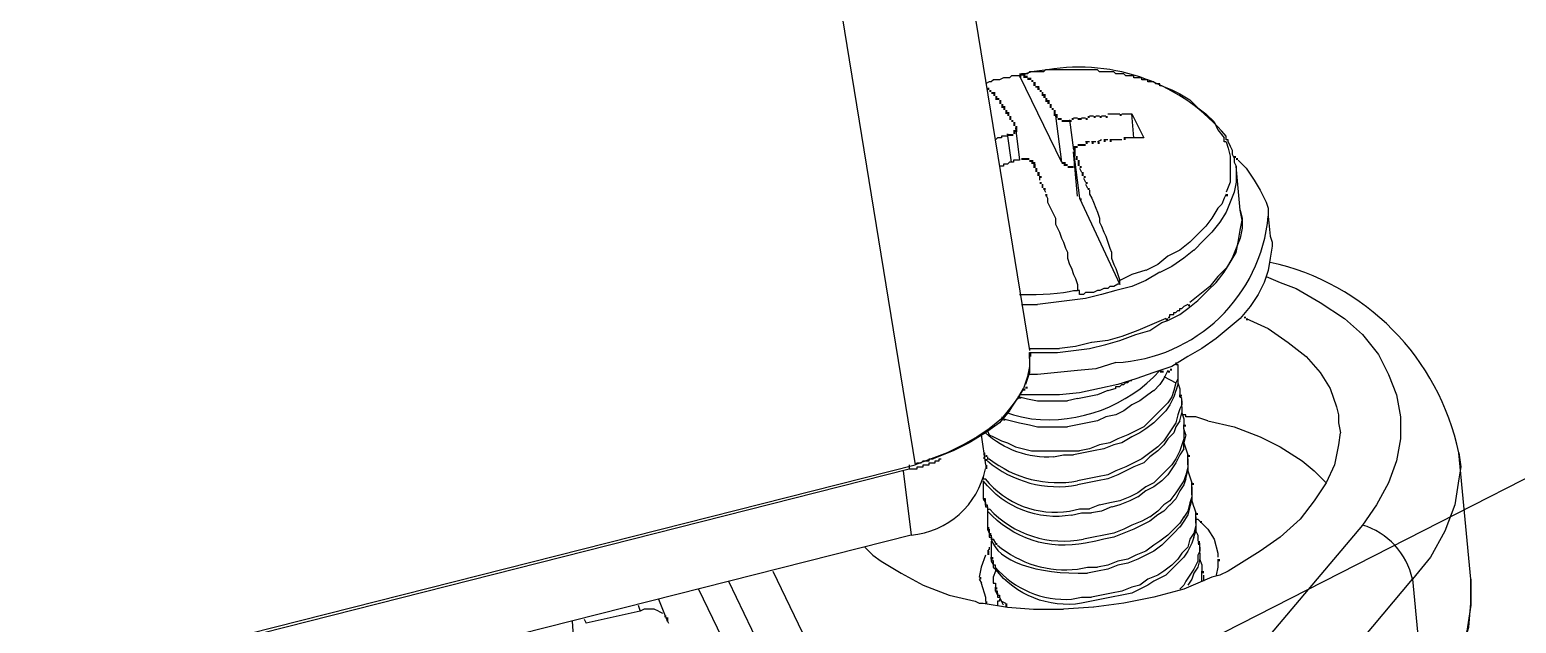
# Model space of a CAD drawing. Header units: millimetres. Extents: x 67 to 592, y -195 to 280.
# Drawn here: x 254.72 to 275.63, y -114.44 to -106.09 of the extents above; entities that cross this region are included whole.
import ezdxf

# ---------------------------------------------------------------- set-up
doc = ezdxf.new("R2010")
doc.units = ezdxf.units.MM
doc.layers.add('PDF_图层 1', color=7, linetype='Continuous', true_color=0x231f20)

msp = doc.modelspace()

# ---------------------------------------------------------------- linework, layer by layer
at = {"layer": 'PDF_图层 1', "color": 7, "lineweight": -3}
for points in [[(266.131, -94.634), (266.187, -94.775), (266.244, -95.001), (268.783, -110.607)], [(185.93, -116.532), (264.635, -96.609), (267.175, -112.215)], [(288.086, -106.119), (264.522, -118.141)], [(269.178, -106.656), (269.01, -106.656), (268.981, -106.684), (268.953, -106.684)], [(269.376, -106.656), (269.348, -106.656), (269.207, -106.656), (269.178, -106.656)], [(269.602, -106.656), (269.574, -106.656), (269.404, -106.656), (269.376, -106.656)], [(269.799, -106.683), (269.771, -106.683), (269.743, -106.655), (269.602, -106.655)], [(268.642, -106.74), (268.53, -106.74), (268.501, -106.768), (268.417, -106.768), (268.36, -106.796), (268.276, -106.796), (268.247, -106.825), (268.219, -106.825), (268.163, -106.852)], [(268.642, -106.712), (268.727, -106.712)], [(268.642, -106.74), (269.235, -107.953)], [(268.953, -106.683), (268.784, -106.683), (268.755, -106.712), (268.67, -106.712)], [(268.812, -106.683), (268.727, -106.712)], [(269.997, -106.712), (269.969, -106.683), (269.828, -106.683), (269.799, -106.683)], [(270.194, -106.74), (270.138, -106.74), (270.11, -106.711), (269.997, -106.711)], [(270.364, -106.796), (270.364, -106.768), (270.251, -106.768), (270.251, -106.74), (270.195, -106.74)], [(270.589, -106.853), (270.561, -106.853), (270.533, -106.824), (270.448, -106.824), (270.448, -106.796), (270.364, -106.796)], [(270.646, -106.881), (270.618, -106.881), (270.618, -106.852), (270.589, -106.852)], [(270.646, -106.881), (270.787, -106.937)], [(270.787, -106.938), (270.9, -106.994)], [(270.9, -106.994), (271.041, -107.079)], [(269.884, -107.276), (269.94, -107.276), (269.997, -107.276), (270.053, -107.276)], [(270.081, -107.276), (270.166, -107.276), (270.223, -107.276)], [(270.251, -107.615), (270.223, -107.276), (270.251, -107.333)], [(271.041, -107.079), (271.154, -107.191)], [(271.154, -107.191), (271.267, -107.277)], [(271.267, -107.276), (271.38, -107.389)], [(268.586, -107.474), (268.642, -107.925)], [(269.15, -107.304), (269.235, -107.954)], [(269.348, -107.361), (269.404, -107.784)], [(269.404, -107.333), (269.461, -107.333)], [(269.517, -107.333), (269.574, -107.333)], [(269.63, -107.304), (269.686, -107.304)], [(269.715, -107.304), (269.771, -107.304)], [(269.799, -107.304), (269.856, -107.304)], [(270.251, -107.333), (270.28, -107.389)], [(270.279, -107.389), (270.308, -107.445)], [(270.307, -107.445), (270.336, -107.502)], [(271.38, -107.389), (271.436, -107.502)], [(268.529, -107.954), (268.473, -107.558), (268.473, -107.587), (268.388, -107.587), (268.388, -107.615), (268.332, -107.615), (268.304, -107.643)], [(269.63, -107.671), (269.574, -107.671)], [(269.715, -107.671), (269.658, -107.671)], [(269.799, -107.643), (269.743, -107.672)], [(269.884, -107.643), (269.828, -107.643)], [(270.081, -107.643), (270.025, -107.643), (269.969, -107.643), (269.913, -107.643)], [(270.392, -107.615), (270.307, -107.615), (270.251, -107.615), (270.194, -107.615), (270.11, -107.615)], [(270.335, -107.502), (270.364, -107.558)], [(270.364, -107.558), (270.392, -107.615)], [(271.436, -107.502), (271.521, -107.615)], [(271.549, -107.671), (271.521, -107.671), (271.521, -107.615)], [(271.577, -107.671), (271.577, -107.642), (271.549, -107.642), (271.549, -107.586)], [(271.549, -107.671), (271.578, -107.756)], [(271.577, -107.671), (271.606, -107.728), (271.634, -107.784), (271.634, -107.841), (271.662, -107.897), (271.662, -107.954), (271.69, -108.01)], [(269.461, -108.433), (269.404, -107.812), (269.489, -108.462)], [(271.577, -107.756), (271.606, -107.869)], [(271.605, -107.869), (271.605, -107.982)], [(268.642, -107.925), (268.558, -107.925), (268.558, -107.954), (268.501, -107.954), (268.473, -107.982), (268.417, -107.982), (268.417, -108.01), (268.36, -108.01)], [(269.489, -108.038), (269.518, -108.094)], [(271.605, -107.982), (271.605, -108.123)], [(271.746, -108.631), (271.69, -108.01), (271.69, -108.123)], [(271.718, -107.925), (271.831, -108.038), (271.944, -108.208), (272.029, -108.348), (272.113, -108.518), (272.142, -108.602), (272.142, -108.716)], [(268.924, -108.151), (268.924, -108.207)], [(268.981, -108.32), (269.01, -108.377)], [(269.545, -108.179), (269.574, -108.236)], [(269.574, -108.264), (269.602, -108.32)], [(271.605, -108.236), (271.549, -108.377)], [(271.605, -108.123), (271.605, -108.236)], [(271.69, -108.236), (271.662, -108.377)], [(271.69, -108.123), (271.69, -108.236)], [(269.009, -108.405), (269.038, -108.461)], [(269.037, -108.461), (269.037, -108.518)], [(269.037, -108.518), (269.066, -108.574)], [(269.489, -108.461), (270.053, -109.675)], [(269.63, -108.348), (269.63, -108.405), (269.659, -108.461), (269.686, -108.518), (269.715, -108.602), (269.743, -108.659), (269.771, -108.744), (269.771, -108.8), (269.799, -108.856), (269.828, -108.942), (269.856, -108.998), (269.884, -109.083), (269.913, -109.167), (269.94, -109.223), (269.94, -109.308), (269.969, -109.393), (269.997, -109.45), (270.025, -109.534), (270.053, -109.618)], [(271.521, -108.461), (271.492, -108.547)], [(271.549, -108.405), (271.521, -108.461)], [(271.605, -108.518), (271.549, -108.659)], [(271.662, -108.377), (271.605, -108.518)], [(268.783, -110.635), (268.868, -110.635), (268.953, -110.635), (269.178, -110.635), (269.405, -110.606), (269.63, -110.578), (269.856, -110.522), (270.053, -110.465), (270.279, -110.381), (270.477, -110.324), (270.646, -110.211), (270.731, -110.183), (270.787, -110.155), (270.9, -110.098), (271.013, -110.013), (271.154, -109.901), (271.295, -109.759), (271.408, -109.647), (271.521, -109.505), (271.605, -109.365), (271.69, -109.224), (271.718, -109.082), (271.746, -108.913), (271.775, -108.772), (271.746, -108.631), (271.775, -108.744)], [(269.066, -108.574), (269.094, -108.631)], [(269.094, -108.631), (269.123, -108.687)], [(269.122, -108.687), (269.151, -108.744)], [(269.15, -108.744), (269.15, -108.829)], [(271.351, -108.744), (271.267, -108.856)], [(271.436, -108.602), (271.351, -108.744)], [(271.492, -108.546), (271.436, -108.602)], [(271.549, -108.659), (271.464, -108.8)], [(271.775, -108.744), (271.775, -108.885)], [(269.15, -108.828), (269.179, -108.885)], [(269.178, -108.885), (269.207, -108.941)], [(269.207, -108.941), (269.235, -109.026)], [(271.267, -108.856), (271.154, -108.969)], [(271.351, -108.941), (271.239, -109.054)], [(271.464, -108.8), (271.351, -108.942)], [(271.775, -108.885), (271.746, -109.026)], [(269.235, -109.026), (269.264, -109.082)], [(269.263, -109.082), (269.292, -109.167)], [(269.291, -109.167), (269.32, -109.223)], [(272.17, -108.998), (272.198, -109.083), (272.198, -109.139), (272.17, -109.308), (272.142, -109.478), (272.085, -109.647), (272.001, -109.816), (271.888, -109.986), (271.747, -110.155), (271.577, -110.296), (271.408, -110.437), (271.21, -110.578), (271.013, -110.691), (270.787, -110.832), (270.534, -110.916), (270.279, -111.002), (270.025, -111.086)], [(271.041, -109.082), (270.9, -109.195)], [(271.154, -108.969), (271.041, -109.082)], [(271.239, -109.054), (271.097, -109.196)], [(271.69, -109.167), (271.634, -109.308)], [(271.746, -109.026), (271.69, -109.167)], [(269.32, -109.223), (269.32, -109.308)], [(269.32, -109.308), (269.348, -109.393)], [(270.731, -109.28), (270.589, -109.393)], [(270.9, -109.195), (270.731, -109.28)], [(270.956, -109.308), (270.787, -109.421)], [(271.097, -109.195), (270.956, -109.308)], [(271.634, -109.308), (271.549, -109.45)], [(269.348, -109.393), (269.376, -109.449)], [(269.376, -109.449), (269.405, -109.534)], [(269.404, -109.534), (269.433, -109.59)], [(270.223, -109.534), (270.054, -109.619)], [(270.42, -109.477), (270.223, -109.534)], [(270.618, -109.505), (270.42, -109.618)], [(270.589, -109.393), (270.421, -109.478)], [(270.787, -109.421), (270.618, -109.506)], [(271.436, -109.562), (271.323, -109.704)], [(271.549, -109.449), (271.436, -109.562)], [(272.113, -109.562), (272.311, -109.647)], [(269.432, -109.59), (269.461, -109.675)], [(270.053, -109.674), (270.026, -109.674), (269.969, -109.703), (269.912, -109.703), (269.884, -109.731), (269.828, -109.731), (269.772, -109.759), (269.743, -109.759), (269.686, -109.787), (269.574, -109.787), (269.545, -109.815), (269.489, -109.815), (269.489, -109.759), (269.461, -109.759)], [(269.461, -109.675), (269.461, -109.76)], [(269.997, -109.759), (269.799, -109.816)], [(270.223, -109.703), (269.997, -109.759)], [(270.053, -109.674), (270.053, -109.618)], [(270.42, -109.618), (270.223, -109.704)], [(271.323, -109.703), (271.182, -109.816)], [(272.311, -109.647), (272.537, -109.732)], [(272.537, -109.731), (272.875, -109.929)], [(268.67, -109.957), (268.783, -109.957), (268.896, -109.957)], [(269.122, -109.929), (268.897, -109.958)], [(269.348, -109.901), (269.123, -109.929)], [(269.574, -109.872), (269.348, -109.901)], [(269.799, -109.816), (269.574, -109.872)], [(270.759, -110.126), (270.759, -110.098), (270.815, -110.098), (270.815, -110.07), (270.844, -110.07), (270.872, -110.042), (270.9, -110.042), (270.9, -110.014), (270.928, -110.014), (270.956, -109.985)], [(271.013, -109.957), (270.956, -109.986)], [(271.182, -109.816), (271.041, -109.929)], [(272.875, -109.929), (273.214, -110.155)], [(270.702, -110.155), (270.505, -110.24)], [(271.831, -110.155), (272.142, -110.296)], [(273.214, -110.155), (273.468, -110.38)], [(270.081, -110.409), (269.884, -110.465)], [(270.307, -110.324), (270.082, -110.409)], [(270.505, -110.239), (270.307, -110.324)], [(272.142, -110.296), (272.424, -110.493)], [(273.468, -110.38), (273.694, -110.663)], [(268.783, -110.578), (268.869, -110.578), (268.981, -110.578), (269.207, -110.578)], [(269.432, -110.55), (269.207, -110.578)], [(269.658, -110.493), (269.433, -110.55)], [(269.884, -110.465), (269.659, -110.494)], [(272.424, -110.493), (272.678, -110.691)], [(269.997, -110.775), (269.715, -110.861), (269.461, -110.888), (269.178, -110.917), (268.896, -110.945), (268.84, -110.945), (268.755, -110.945)], [(268.783, -110.832), (268.755, -110.973)], [(268.783, -110.718), (268.783, -110.634)], [(268.783, -110.663), (268.783, -110.832)], [(268.783, -110.719), (268.783, -110.916)], [(270.843, -110.775), (270.843, -110.804), (270.872, -110.804), (270.872, -110.832), (270.872, -110.888), (270.872, -110.916), (270.872, -111.002), (270.843, -111.058)], [(272.678, -110.691), (272.875, -110.916)], [(273.694, -110.663), (273.835, -110.945)], [(268.755, -110.973), (268.699, -111.142)], [(268.783, -110.916), (268.727, -111.086)], [(269.997, -111.142), (269.997, -111.114), (270.053, -111.114), (270.082, -111.086), (270.11, -111.086), (270.138, -111.057), (270.166, -111.057), (270.194, -111.029), (270.223, -111.029)], [(270.674, -111.001), (270.618, -111.086)], [(270.731, -110.888), (270.674, -111.001)], [(270.674, -110.973), (270.843, -111.058)], [(270.872, -110.888), (270.872, -110.973)], [(270.872, -110.973), (270.872, -111.058)], [(272.875, -110.916), (273.016, -111.142)], [(273.835, -110.945), (273.948, -111.227)], [(268.642, -111.255), (268.755, -111.284), (268.896, -111.312), (269.037, -111.312), (269.179, -111.312), (269.32, -111.312)], [(270.025, -111.086), (269.771, -111.142), (269.489, -111.199), (269.207, -111.227), (268.924, -111.227), (268.783, -111.227), (268.643, -111.227)], [(269.602, -111.255), (269.461, -111.284)], [(269.743, -111.227), (269.602, -111.256)], [(269.884, -111.17), (269.743, -111.227)], [(269.997, -111.142), (269.884, -111.171)], [(270.448, -111.227), (270.335, -111.312)], [(270.533, -111.17), (270.448, -111.227)], [(270.618, -111.086), (270.533, -111.171)], [(270.787, -111.255), (270.731, -111.34)], [(270.815, -111.255), (270.759, -111.368)], [(270.815, -111.17), (270.787, -111.256)], [(270.843, -111.058), (270.815, -111.17)], [(270.843, -111.17), (270.815, -111.256)], [(270.872, -111.058), (270.872, -111.086), (270.843, -111.171)], [(270.872, -111.058), (270.9, -111.143)], [(270.9, -111.142), (270.9, -111.227)], [(270.928, -111.312), (270.928, -111.283), (270.9, -111.255), (270.9, -111.227)], [(273.016, -111.142), (273.101, -111.396)], [(273.948, -111.227), (274.004, -111.537)], [(268.501, -111.453), (268.36, -111.622)], [(268.501, -111.424), (268.389, -111.566)], [(268.501, -111.453), (268.614, -111.283), (268.501, -111.425)], [(269.461, -111.283), (269.32, -111.312)], [(270.11, -111.453), (269.997, -111.509)], [(270.223, -111.368), (270.11, -111.453)], [(270.335, -111.312), (270.223, -111.368)], [(270.646, -111.424), (270.561, -111.51)], [(270.702, -111.453), (270.618, -111.538)], [(270.731, -111.34), (270.646, -111.425)], [(270.759, -111.368), (270.702, -111.453)], [(270.9, -111.424), (270.872, -111.51)], [(270.928, -111.368), (270.9, -111.424)], [(270.928, -111.397), (270.928, -111.312), (270.928, -111.368)], [(270.928, -111.396), (270.928, -111.481)], [(273.101, -111.396), (273.13, -111.509)], [(268.36, -111.622), (268.163, -111.763)], [(268.388, -111.566), (268.219, -111.707)], [(268.417, -111.566), (268.529, -111.594), (268.642, -111.622), (268.783, -111.651), (268.897, -111.678), (269.037, -111.678), (269.178, -111.678), (269.32, -111.678)], [(268.473, -111.481), (268.558, -111.51)], [(268.558, -111.509), (268.67, -111.538)], [(268.67, -111.537), (268.812, -111.566)], [(269.461, -111.65), (269.32, -111.679)], [(269.602, -111.622), (269.461, -111.651)], [(269.743, -111.594), (269.602, -111.622)], [(269.856, -111.537), (269.743, -111.594)], [(269.997, -111.509), (269.856, -111.538)], [(270.477, -111.594), (270.392, -111.679)], [(270.533, -111.622), (270.42, -111.707)], [(270.561, -111.509), (270.477, -111.594)], [(270.618, -111.537), (270.533, -111.622)], [(270.843, -111.622), (270.787, -111.707)], [(270.872, -111.509), (270.843, -111.622)], [(270.9, -111.594), (270.843, -111.679)], [(270.9, -111.594), (270.928, -111.481), (270.957, -111.566)], [(270.985, -111.537), (270.985, -111.509), (270.928, -111.509)], [(270.956, -111.566), (270.956, -111.651)], [(270.956, -111.707), (270.956, -111.65)], [(271.295, -111.594), (271.126, -111.537), (270.985, -111.537)], [(271.295, -111.594), (271.662, -111.679)], [(273.129, -111.509), (273.129, -111.622)], [(273.129, -111.622), (273.158, -111.763)], [(274.004, -111.537), (274.004, -111.848)], [(268.05, -111.82), (267.852, -111.932)], [(268.219, -111.707), (268.05, -111.82)], [(268.106, -111.791), (268.163, -112.215)], [(268.191, -111.735), (268.219, -111.791), (268.276, -111.82), (268.388, -111.876), (268.473, -111.904), (268.586, -111.961), (268.699, -111.989), (268.812, -112.018), (268.953, -112.018), (269.094, -112.018), (269.235, -112.018), (269.348, -112.018), (269.489, -112.018)], [(270.025, -111.848), (269.912, -111.904)], [(270.166, -111.791), (270.025, -111.848)], [(270.223, -111.82), (270.081, -111.905)], [(270.279, -111.735), (270.166, -111.791)], [(270.335, -111.763), (270.223, -111.82)], [(270.392, -111.678), (270.279, -111.735)], [(270.42, -111.707), (270.335, -111.763)], [(270.674, -111.876), (270.589, -111.961)], [(270.731, -111.791), (270.674, -111.876)], [(270.731, -111.848), (270.674, -111.933)], [(270.787, -111.707), (270.731, -111.792)], [(270.815, -111.763), (270.731, -111.848)], [(270.843, -111.678), (270.815, -111.764)], [(270.956, -111.848), (270.928, -111.933)], [(270.985, -111.792), (270.956, -111.707), (270.956, -111.763)], [(270.956, -111.763), (270.956, -111.848)], [(270.985, -111.791), (270.956, -111.904)], [(271.662, -111.678), (272.029, -111.82)], [(272.029, -111.82), (272.311, -111.961)], [(273.157, -111.763), (273.129, -111.932)], [(274.004, -111.848), (273.948, -112.158)], [(267.626, -112.045), (267.401, -112.13)], [(267.57, -112.074), (267.429, -112.13)], [(267.711, -112.017), (267.57, -112.074)], [(267.852, -111.932), (267.627, -112.045)], [(267.937, -111.904), (267.712, -112.017)], [(269.122, -112.102), (269.263, -112.074), (269.404, -112.074)], [(269.545, -112.045), (269.404, -112.074)], [(269.63, -111.989), (269.489, -112.018)], [(269.686, -112.017), (269.545, -112.046)], [(269.771, -111.932), (269.63, -111.989)], [(269.828, -111.989), (269.686, -112.018)], [(269.912, -111.904), (269.771, -111.933)], [(269.969, -111.932), (269.828, -111.989)], [(270.081, -111.904), (269.969, -111.933)], [(270.477, -112.045), (270.364, -112.13)], [(270.589, -111.961), (270.477, -112.046)], [(270.589, -112.017), (270.477, -112.102)], [(270.674, -111.932), (270.589, -112.018)], [(270.9, -112.017), (270.843, -112.13)], [(270.9, -112.074), (270.843, -112.186)], [(270.928, -111.932), (270.9, -112.018)], [(270.956, -111.989), (270.9, -112.074)], [(270.956, -111.989), (270.956, -111.904), (270.985, -111.989)], [(270.985, -111.989), (271.013, -112.074)], [(271.013, -112.13), (271.013, -112.073)], [(272.311, -111.961), (272.621, -112.158)], [(273.129, -111.932), (273.073, -112.215)], [(274.992, -113.823), (274.822, -112.045), (274.851, -112.243)], [(187.426, -132.477), (267.09, -112.271), (267.203, -112.271)], [(187.511, -132.392), (267.175, -112.215), (267.204, -112.186), (267.26, -112.186), (267.288, -112.158), (267.372, -112.158), (267.372, -112.13), (267.429, -112.13)], [(267.006, -112.299), (267.118, -113.202)], [(267.09, -112.215), (267.09, -112.271)], [(267.401, -112.13), (267.175, -112.215)], [(267.203, -112.271), (267.203, -112.243), (267.288, -112.243), (267.288, -112.215), (267.372, -112.215), (267.372, -112.186), (267.457, -112.186), (267.457, -112.159), (267.513, -112.159), (267.513, -112.13), (267.542, -112.13)], [(268.191, -112.102), (268.191, -112.13), (268.219, -112.13)], [(269.997, -112.299), (269.884, -112.356)], [(270.138, -112.243), (269.997, -112.299)], [(270.138, -112.299), (270.025, -112.356)], [(270.251, -112.186), (270.138, -112.243)], [(270.251, -112.243), (270.138, -112.299)], [(270.364, -112.13), (270.251, -112.186)], [(270.392, -112.186), (270.251, -112.243)], [(270.477, -112.102), (270.392, -112.187)], [(270.702, -112.299), (270.618, -112.384)], [(270.787, -112.215), (270.702, -112.3)], [(270.787, -112.271), (270.731, -112.356)], [(270.843, -112.13), (270.787, -112.215)], [(270.843, -112.186), (270.787, -112.272)], [(271.013, -112.243), (270.985, -112.356)], [(270.985, -112.412), (271.013, -112.299), (271.041, -112.384)], [(271.013, -112.215), (271.013, -112.13), (271.013, -112.186)], [(271.013, -112.186), (271.013, -112.243)], [(271.013, -112.215), (271.013, -112.3)], [(272.621, -112.158), (272.791, -112.3)], [(272.791, -112.299), (272.96, -112.469)], [(273.073, -112.215), (272.96, -112.469)], [(273.948, -112.158), (273.835, -112.469)], [(274.851, -112.243), (274.822, -112.412)], [(268.134, -112.384), (268.134, -112.413), (268.163, -112.413)], [(268.134, -112.469), (268.134, -112.554)], [(269.602, -112.412), (269.461, -112.441)], [(269.602, -112.469), (269.461, -112.497)], [(269.743, -112.384), (269.602, -112.413)], [(269.743, -112.44), (269.602, -112.469)], [(269.884, -112.356), (269.743, -112.384)], [(269.884, -112.412), (269.743, -112.441)], [(270.025, -112.356), (269.884, -112.412)], [(270.533, -112.469), (270.42, -112.525)], [(270.618, -112.384), (270.533, -112.469)], [(270.646, -112.44), (270.533, -112.526)], [(270.731, -112.356), (270.646, -112.441)], [(270.956, -112.44), (270.9, -112.526)], [(270.956, -112.497), (270.9, -112.582)], [(270.985, -112.356), (270.956, -112.441)], [(270.985, -112.412), (270.956, -112.497)], [(271.041, -112.384), (271.07, -112.469)], [(271.069, -112.525), (271.069, -112.469)], [(272.96, -112.469), (272.791, -112.723)], [(273.835, -112.469), (273.666, -112.779)], [(274.822, -112.412), (274.766, -112.779)], [(268.134, -112.553), (268.134, -112.638)], [(268.134, -112.638), (268.134, -112.694)], [(268.191, -112.807), (268.191, -112.78), (268.163, -112.78), (268.163, -112.694), (268.134, -112.694), (268.163, -112.751), (268.163, -112.807)], [(270.053, -112.723), (269.912, -112.751)], [(270.194, -112.666), (270.053, -112.723)], [(270.194, -112.723), (270.053, -112.779)], [(270.307, -112.61), (270.194, -112.666)], [(270.307, -112.666), (270.194, -112.723)], [(270.42, -112.525), (270.307, -112.61)], [(270.42, -112.581), (270.307, -112.667)], [(270.533, -112.525), (270.42, -112.581)], [(270.759, -112.723), (270.674, -112.779)], [(270.843, -112.61), (270.759, -112.723)], [(270.843, -112.694), (270.759, -112.78)], [(270.9, -112.525), (270.843, -112.61)], [(270.9, -112.581), (270.843, -112.694)], [(271.069, -112.666), (271.041, -112.751)], [(271.041, -112.808), (271.069, -112.723), (271.098, -112.808)], [(271.069, -112.638), (271.069, -112.525), (271.069, -112.61)], [(271.069, -112.61), (271.069, -112.666)], [(271.069, -112.638), (271.069, -112.723)], [(272.791, -112.723), (272.593, -112.977)], [(268.163, -112.807), (268.191, -112.807), (268.191, -112.864)], [(268.191, -112.807), (268.191, -112.836), (268.219, -112.836)], [(268.191, -112.892), (268.191, -112.977), (268.191, -113.033)], [(269.348, -112.864), (269.489, -112.835), (269.63, -112.835)], [(269.376, -112.921), (269.517, -112.892), (269.658, -112.892)], [(269.771, -112.779), (269.63, -112.835)], [(269.799, -112.864), (269.658, -112.892)], [(269.912, -112.751), (269.771, -112.78)], [(269.94, -112.807), (269.799, -112.864)], [(270.053, -112.779), (269.941, -112.808)], [(270.589, -112.864), (270.477, -112.949)], [(270.589, -112.92), (270.477, -113.005)], [(270.674, -112.779), (270.589, -112.864)], [(270.674, -112.864), (270.589, -112.92)], [(270.759, -112.779), (270.674, -112.864)], [(271.013, -112.864), (270.956, -112.949)], [(271.013, -112.92), (270.956, -113.005)], [(271.041, -112.751), (271.013, -112.864)], [(271.041, -112.807), (271.013, -112.92)], [(271.097, -112.807), (271.126, -112.892)], [(271.126, -112.948), (271.126, -112.892)], [(273.665, -112.779), (273.468, -113.062)], [(274.766, -112.779), (274.625, -113.146)], [(268.191, -113.033), (268.191, -113.089)], [(268.191, -113.089), (268.191, -113.118), (268.219, -113.118), (268.219, -113.202), (268.247, -113.202)], [(268.191, -113.118), (268.219, -113.174)], [(270.11, -113.118), (269.969, -113.174)], [(270.223, -113.061), (270.11, -113.118)], [(270.251, -113.118), (270.11, -113.174)], [(270.364, -113.005), (270.223, -113.061)], [(270.364, -113.061), (270.251, -113.118)], [(270.477, -112.948), (270.364, -113.005)], [(270.477, -113.005), (270.364, -113.061)], [(270.815, -113.118), (270.731, -113.203)], [(270.9, -113.033), (270.815, -113.118)], [(270.9, -113.089), (270.815, -113.175)], [(270.956, -112.948), (270.9, -113.033)], [(270.956, -113.005), (270.9, -113.09)], [(271.126, -113.061), (271.097, -113.174)], [(271.126, -113.033), (271.126, -112.948), (271.126, -113.005)], [(271.126, -112.948), (271.126, -112.977), (271.154, -112.977), (271.182, -113.005), (271.295, -113.118)], [(271.126, -113.005), (271.126, -113.061)], [(271.126, -113.033), (271.126, -113.146)], [(271.295, -113.118), (271.38, -113.259)], [(272.593, -112.977), (272.311, -113.231)], [(267.118, -113.202), (187.454, -133.379)], [(268.219, -113.202), (268.219, -113.231), (268.248, -113.231), (268.248, -113.259)], [(268.247, -113.202), (268.247, -113.259), (268.276, -113.259)], [(268.247, -113.287), (268.247, -113.287), (268.247, -113.372), (268.247, -113.456)], [(268.275, -113.259), (268.304, -113.315)], [(269.686, -113.231), (269.545, -113.259)], [(269.715, -113.287), (269.574, -113.316)], [(269.828, -113.202), (269.686, -113.231)], [(269.828, -113.259), (269.715, -113.287)], [(269.969, -113.174), (269.828, -113.203)], [(269.969, -113.231), (269.828, -113.259)], [(270.11, -113.174), (269.969, -113.231)], [(270.533, -113.343), (270.42, -113.429)], [(270.618, -113.287), (270.533, -113.343)], [(270.646, -113.343), (270.533, -113.429)], [(270.731, -113.202), (270.618, -113.287)], [(270.731, -113.259), (270.646, -113.344)], [(270.815, -113.174), (270.731, -113.259)], [(271.041, -113.259), (271.013, -113.372)], [(271.069, -113.315), (271.013, -113.428)], [(271.097, -113.174), (271.041, -113.259)], [(271.097, -113.231), (271.069, -113.316)], [(271.097, -113.231), (271.126, -113.146), (271.154, -113.202)], [(271.154, -113.202), (271.154, -113.287)], [(271.182, -113.372), (271.182, -113.315), (271.154, -113.315)], [(271.38, -113.259), (271.436, -113.456)], [(272.311, -113.231), (272.029, -113.428)], [(274.625, -113.146), (274.427, -113.513)], [(266.469, -113.372), (266.582, -113.485), (266.695, -113.57), (266.977, -113.739), (267.288, -113.909), (267.655, -114.049), (268.021, -114.134), (268.078, -114.162), (268.134, -114.162), (268.473, -114.219), (268.84, -114.247), (269.263, -114.247)], [(268.163, -113.485), (268.106, -113.654), (268.078, -113.795)], [(268.219, -113.372), (268.219, -113.4), (268.191, -113.428)], [(268.247, -113.456), (268.247, -113.513)], [(270.166, -113.541), (270.025, -113.57)], [(270.279, -113.485), (270.166, -113.541)], [(270.307, -113.541), (270.166, -113.597)], [(270.42, -113.428), (270.279, -113.485)], [(270.42, -113.485), (270.307, -113.541)], [(270.533, -113.428), (270.42, -113.485)], [(270.872, -113.541), (270.787, -113.626)], [(270.928, -113.456), (270.872, -113.541)], [(270.956, -113.513), (270.872, -113.598)], [(271.013, -113.372), (270.928, -113.457)], [(271.013, -113.428), (270.956, -113.513)], [(271.182, -113.428), (271.154, -113.485)], [(271.154, -113.485), (271.154, -113.57)], [(271.211, -113.71), (271.211, -113.626), (271.182, -113.541), (271.154, -113.654)], [(271.182, -113.457), (271.182, -113.372), (271.182, -113.428)], [(271.182, -113.456), (271.182, -113.541)], [(271.436, -113.456), (271.436, -113.513)], [(271.436, -113.541), (271.436, -113.654)], [(272.029, -113.428), (271.803, -113.57)], [(274.427, -113.513), (274.173, -113.823)], [(265.171, -113.71), (268.388, -120.398)], [(268.304, -113.654), (268.304, -113.626), (268.275, -113.626), (268.275, -113.654), (268.304, -113.682)], [(268.304, -113.71), (268.275, -113.795), (268.275, -113.88)], [(269.461, -113.683), (269.602, -113.654), (269.743, -113.654)], [(269.743, -113.71), (269.602, -113.739)], [(269.884, -113.626), (269.743, -113.654)], [(269.884, -113.682), (269.743, -113.711)], [(270.025, -113.569), (269.884, -113.626)], [(270.025, -113.626), (269.884, -113.682)], [(270.166, -113.597), (270.025, -113.626)], [(270.589, -113.767), (270.448, -113.823)], [(270.674, -113.71), (270.589, -113.767)], [(270.702, -113.767), (270.589, -113.823)], [(270.787, -113.626), (270.674, -113.711)], [(270.787, -113.682), (270.702, -113.767)], [(270.872, -113.597), (270.787, -113.683)], [(271.041, -113.767), (270.985, -113.852)], [(271.097, -113.682), (271.041, -113.767)], [(271.097, -113.738), (271.069, -113.824)], [(271.154, -113.569), (271.097, -113.682)], [(271.154, -113.654), (271.097, -113.739)], [(271.21, -113.767), (271.21, -113.71)], [(271.21, -113.851), (271.21, -113.767)], [(271.239, -113.851), (271.239, -113.767)], [(271.464, -113.767), (271.351, -113.795)], [(271.436, -113.654), (271.408, -113.767)], [(271.577, -113.71), (271.464, -113.767)], [(271.803, -113.569), (271.578, -113.711)], [(264.127, -113.964), (269.291, -124.66)], [(264.55, -113.851), (269.404, -123.982)], [(268.078, -113.823), (268.107, -113.88)], [(268.106, -113.88), (268.163, -114.077)], [(268.275, -113.88), (268.304, -113.88), (268.304, -113.936)], [(268.332, -114.021), (268.332, -113.992), (268.304, -113.992), (268.304, -113.936), (268.304, -113.992), (268.332, -114.049)], [(268.615, -120.455), (274.173, -113.823), (274.343, -115.601)], [(270.223, -113.936), (270.081, -113.992)], [(270.335, -113.908), (270.223, -113.937)], [(270.335, -113.964), (270.223, -114.021)], [(270.448, -113.823), (270.335, -113.908)], [(270.392, -113.936), (270.335, -113.965)], [(270.448, -113.908), (270.392, -113.937)], [(270.533, -113.851), (270.448, -113.908)], [(270.589, -113.823), (270.533, -113.852)], [(270.956, -113.964), (270.534, -114.077)], [(270.956, -113.908), (270.9, -113.964)], [(271.351, -113.795), (270.956, -113.964)], [(270.985, -113.851), (270.956, -113.908)], [(271.069, -113.823), (271.013, -113.908)], [(274.286, -115.883), (274.512, -115.573), (274.71, -115.206), (274.851, -114.868), (274.964, -114.5), (274.992, -114.162), (274.992, -113.823), (274.992, -113.992), (274.992, -114.19), (274.935, -114.557), (274.794, -114.896), (274.597, -115.263), (274.343, -115.601)], [(263.563, -114.105), (263.676, -114.388)], [(268.163, -114.077), (268.163, -114.134)], [(268.332, -114.021), (268.332, -114.049), (268.361, -114.049), (268.361, -114.077)], [(268.332, -114.049), (268.332, -114.078), (268.361, -114.078)], [(268.36, -114.134), (268.332, -114.134), (268.332, -114.19)], [(268.417, -114.19), (268.389, -114.134), (268.36, -114.077), (268.389, -114.134), (268.445, -114.162)], [(268.36, -114.105), (268.36, -114.134)], [(269.376, -114.106), (269.517, -114.077), (269.658, -114.077)], [(269.658, -114.134), (269.517, -114.162)], [(269.799, -114.049), (269.658, -114.078)], [(269.799, -114.105), (269.658, -114.134)], [(270.11, -114.162), (269.687, -114.219)], [(269.94, -114.021), (269.799, -114.049)], [(269.94, -114.077), (269.799, -114.106)], [(270.081, -113.992), (269.94, -114.021)], [(270.081, -114.049), (269.94, -114.078)], [(270.223, -114.021), (270.081, -114.049)], [(270.533, -114.078), (270.11, -114.162)], [(262.519, -114.388), (262.547, -114.444)], [(263.309, -114.275), (262.547, -114.444)], [(263.28, -114.19), (263.309, -114.275)], [(263.563, -114.275), (263.506, -114.246), (263.45, -114.246), (263.365, -114.246), (263.309, -114.275)], [(263.563, -114.275), (263.619, -114.303)], [(263.676, -114.388), (263.704, -114.444)], [(269.686, -114.219), (269.264, -114.247)], [(262.349, -114.416), (262.462, -116.137)]]:
    msp.add_lwpolyline(points, dxfattribs=at)
for points in [[(271.549, -107.587, 0.267824), (269.037, -106.656), (268.812, -106.684)], [(269.997, -110.775, 0.374261), (272.142, -108.715), (272.17, -108.998)], [(269.122, -112.102, -0.206072), (268.163, -111.763), (267.937, -111.905)], [(269.376, -112.921, -0.27667), (268.134, -112.44), (268.134, -112.469)], [(269.574, -113.315, -0.267563), (268.191, -112.864), (268.191, -112.892)], [(274.173, -113.823, 0.27038), (273.468, -113.061), (267.993, -119.552)], [(269.517, -114.162, -0.273534), (268.304, -113.682), (268.304, -113.711)]]:
    msp.add_lwpolyline(points, format="xyb", dxfattribs=at)
for points in [[(268.614, -111.284), (268.699, -111.142)], [(268.276, -113.626), (268.276, -113.569), (268.247, -113.541), (268.247, -113.513), (268.247, -113.569)]]:
    msp.add_lwpolyline(points, close=True, dxfattribs=at)
for centre, radius, start, end in [((271.43, -112.75), 3.465, 11.7274, 77.6663), ((269.05, -109.453), 2.126, 263.5758, 317.5363), ((267.019, -112.039), 1.168, 274.8965, 348.5082), ((269.185, -110.982), 1.54, 229.8086, 280.3286), ((269.184, -110.907), 1.558, 231.7102, 280.2275), ((269.142, -111.623), 1.258, 218.8765, 279.4146), ((269.262, -111.857), 1.43, 223.1708, 281.4284), ((269.293, -112.193), 1.499, 230.1329, 276.4248), ((269.291, -112.807), 1.301, 220.5999, 273.7148)]:
    msp.add_arc(centre, radius, start, end, dxfattribs=at)
msp.add_ellipse((269.967, -112.974), major_axis=(1.728, 0.248), ratio=0.41948, start_param=3.192977, end_param=4.439501, dxfattribs=at)
msp.add_open_spline([(268.642, -109.815), (268.671, -109.815), (268.699, -109.815), (268.727, -109.815), (268.883, -109.823), (269.269, -109.802), (269.404, -109.759), (269.423, -109.759), (269.442, -109.759), (269.461, -109.759)], degree=3, knots=[0, 0, 0, 0, 1, 1, 1, 2, 2, 2, 3, 3, 3, 3], dxfattribs=at)
at = {"layer": 'PDF_图层 1', "color": 7, "lineweight": -3, "transparency": 33554559}
for points in [[(268.642, -106.712), (268.642, -106.74), (268.671, -106.712), (268.671, -106.74)], [(268.642, -106.712), (268.642, -106.768), (268.671, -106.712), (268.671, -106.768)], [(268.642, -106.712), (268.642, -106.74), (268.671, -106.712), (268.671, -106.74)], [(268.642, -106.712), (268.642, -106.74), (268.671, -106.712), (268.671, -106.74)], [(268.671, -106.712), (268.671, -106.74), (268.699, -106.712), (268.699, -106.74)], [(268.671, -106.712), (268.671, -106.74), (268.727, -106.712), (268.727, -106.74)], [(268.699, -106.74), (268.699, -106.769), (268.755, -106.74), (268.755, -106.769)], [(268.727, -106.74), (268.727, -106.769), (268.756, -106.74), (268.756, -106.769)], [(268.755, -106.768), (268.755, -106.797), (268.783, -106.768), (268.783, -106.797)], [(268.755, -106.768), (268.755, -106.797), (268.812, -106.768), (268.812, -106.797)], [(268.812, -106.797), (268.812, -106.825), (268.84, -106.797), (268.84, -106.825)], [(268.812, -106.797), (268.812, -106.825), (268.84, -106.797), (268.84, -106.825)], [(268.84, -106.825), (268.84, -106.881), (268.869, -106.825), (268.869, -106.881)], [(268.191, -106.909), (268.191, -106.938), (268.219, -106.909), (268.219, -106.938)], [(268.219, -106.938), (268.219, -106.966), (268.248, -106.938), (268.248, -106.966)], [(268.219, -106.938), (268.219, -106.966), (268.248, -106.938), (268.248, -106.966)], [(268.247, -106.966), (268.247, -106.994), (268.276, -106.966), (268.276, -106.994)], [(268.276, -106.966), (268.276, -107.022), (268.304, -106.966), (268.304, -107.022)], [(268.304, -107.022), (268.304, -107.051), (268.332, -107.022), (268.332, -107.051)], [(268.304, -107.051), (268.304, -107.079), (268.36, -107.051), (268.36, -107.079)], [(268.868, -106.881), (268.868, -106.909), (268.924, -106.881), (268.924, -106.909)], [(268.896, -106.909), (268.896, -106.938), (268.925, -106.909), (268.925, -106.938)], [(268.925, -106.938), (268.925, -106.966), (268.953, -106.938), (268.953, -106.966)], [(268.953, -106.966), (268.953, -107.022), (268.981, -106.966), (268.981, -107.022)], [(268.981, -106.994), (268.981, -107.051), (269.01, -106.994), (269.01, -107.051)], [(269.009, -107.051), (269.009, -107.107), (269.037, -107.051), (269.037, -107.107)], [(268.36, -107.079), (268.36, -107.135), (268.388, -107.079), (268.388, -107.135)], [(268.388, -107.135), (268.388, -107.191), (268.417, -107.135), (268.417, -107.191)], [(268.417, -107.163), (268.417, -107.22), (268.445, -107.163), (268.445, -107.22)], [(268.445, -107.22), (268.445, -107.276), (268.473, -107.22), (268.473, -107.276)], [(268.473, -107.248), (268.473, -107.305), (268.502, -107.248), (268.502, -107.305)], [(269.037, -107.079), (269.037, -107.135), (269.066, -107.079), (269.066, -107.135)], [(269.066, -107.135), (269.066, -107.163), (269.094, -107.135), (269.094, -107.163)], [(269.066, -107.135), (269.066, -107.191), (269.094, -107.135), (269.094, -107.191)], [(269.094, -107.192), (269.094, -107.22), (269.123, -107.192), (269.123, -107.22)], [(269.094, -107.192), (269.094, -107.22), (269.123, -107.192), (269.123, -107.22)], [(269.122, -107.22), (269.122, -107.305), (269.15, -107.22), (269.15, -107.305)], [(269.15, -107.276), (269.15, -107.305), (269.179, -107.276), (269.179, -107.305)], [(270.053, -107.276), (270.053, -107.305), (270.082, -107.276), (270.082, -107.305)], [(268.501, -107.305), (268.501, -107.361), (268.53, -107.305), (268.53, -107.361)], [(268.501, -107.305), (268.501, -107.333), (268.53, -107.305), (268.53, -107.333)], [(268.53, -107.361), (268.53, -107.389), (268.558, -107.361), (268.558, -107.389)], [(268.53, -107.361), (268.53, -107.389), (268.558, -107.361), (268.558, -107.389)], [(268.558, -107.389), (268.558, -107.446), (268.586, -107.389), (268.586, -107.446)], [(268.558, -107.417), (268.558, -107.446), (268.586, -107.417), (268.586, -107.446)], [(268.586, -107.446), (268.586, -107.474), (268.615, -107.446), (268.615, -107.474)], [(268.586, -107.474), (268.586, -107.502), (268.615, -107.474), (268.615, -107.502)], [(268.586, -107.474), (268.586, -107.53), (268.615, -107.474), (268.615, -107.53)], [(268.586, -107.474), (268.586, -107.502), (268.615, -107.474), (268.615, -107.502)], [(268.586, -107.474), (268.586, -107.502), (268.615, -107.474), (268.615, -107.502)], [(269.15, -107.305), (269.15, -107.333), (269.179, -107.305), (269.179, -107.333)], [(269.15, -107.305), (269.15, -107.333), (269.179, -107.305), (269.179, -107.333)], [(269.179, -107.333), (269.179, -107.361), (269.207, -107.333), (269.207, -107.361)], [(269.179, -107.333), (269.179, -107.361), (269.235, -107.333), (269.235, -107.361)], [(269.207, -107.333), (269.207, -107.361), (269.235, -107.333), (269.235, -107.361)], [(269.235, -107.361), (269.235, -107.389), (269.264, -107.361), (269.264, -107.389)], [(269.235, -107.361), (269.235, -107.389), (269.32, -107.361), (269.32, -107.389)], [(269.291, -107.361), (269.291, -107.389), (269.348, -107.361), (269.348, -107.389)], [(269.348, -107.361), (269.348, -107.389), (269.376, -107.361), (269.376, -107.389)], [(269.376, -107.333), (269.376, -107.361), (269.405, -107.333), (269.405, -107.361)], [(269.461, -107.333), (269.461, -107.361), (269.517, -107.333), (269.517, -107.361)], [(269.574, -107.333), (269.574, -107.361), (269.602, -107.333), (269.602, -107.361)], [(269.602, -107.305), (269.602, -107.333), (269.63, -107.305), (269.63, -107.333)], [(269.687, -107.305), (269.687, -107.333), (269.715, -107.305), (269.715, -107.333)], [(269.771, -107.305), (269.771, -107.333), (269.799, -107.305), (269.799, -107.333)], [(269.856, -107.305), (269.856, -107.333), (269.884, -107.305), (269.884, -107.333)], [(268.473, -107.559), (268.473, -107.587), (268.53, -107.559), (268.53, -107.587)], [(268.501, -107.559), (268.501, -107.587), (268.558, -107.559), (268.558, -107.587)], [(268.558, -107.502), (268.558, -107.559), (268.586, -107.502), (268.586, -107.559)], [(268.558, -107.53), (268.558, -107.559), (268.586, -107.53), (268.586, -107.559)], [(268.586, -107.502), (268.586, -107.531), (268.615, -107.502), (268.615, -107.531)], [(269.461, -107.7), (269.461, -107.728), (269.545, -107.7), (269.545, -107.728)], [(269.461, -107.7), (269.461, -107.728), (269.489, -107.7), (269.489, -107.728)], [(269.545, -107.7), (269.545, -107.728), (269.574, -107.7), (269.574, -107.728)], [(269.574, -107.671), (269.574, -107.7), (269.602, -107.671), (269.602, -107.7)], [(269.658, -107.671), (269.658, -107.7), (269.687, -107.671), (269.687, -107.7)], [(269.743, -107.671), (269.743, -107.7), (269.772, -107.671), (269.772, -107.7)], [(269.828, -107.643), (269.828, -107.672), (269.856, -107.643), (269.856, -107.672)], [(269.912, -107.643), (269.912, -107.672), (269.941, -107.643), (269.941, -107.672)], [(270.11, -107.615), (270.11, -107.643), (270.138, -107.615), (270.138, -107.643)], [(268.671, -107.897), (268.671, -107.926), (268.756, -107.897), (268.756, -107.926)], [(268.671, -107.897), (268.671, -107.926), (268.699, -107.897), (268.699, -107.926)], [(268.727, -107.897), (268.727, -107.926), (268.783, -107.897), (268.783, -107.926)], [(269.404, -107.728), (269.404, -107.756), (269.461, -107.728), (269.461, -107.756)], [(269.404, -107.756), (269.404, -107.785), (269.433, -107.756), (269.433, -107.785)], [(269.404, -107.756), (269.404, -107.813), (269.433, -107.756), (269.433, -107.813)], [(269.404, -107.784), (269.404, -107.813), (269.433, -107.784), (269.433, -107.813)], [(269.404, -107.784), (269.404, -107.813), (269.433, -107.784), (269.433, -107.813)], [(269.404, -107.784), (269.404, -107.813), (269.433, -107.784), (269.433, -107.813)], [(269.404, -107.813), (269.404, -107.869), (269.433, -107.813), (269.433, -107.869)], [(269.433, -107.728), (269.433, -107.756), (269.461, -107.728), (269.461, -107.756)], [(269.433, -107.869), (269.433, -107.925), (269.461, -107.869), (269.461, -107.925)], [(271.662, -107.869), (271.662, -107.897), (271.691, -107.869), (271.691, -107.897)], [(271.69, -107.897), (271.69, -107.926), (271.718, -107.897), (271.718, -107.926)], [(268.783, -107.925), (268.783, -107.954), (268.84, -107.925), (268.84, -107.954)], [(268.783, -107.925), (268.783, -107.954), (268.812, -107.925), (268.812, -107.954)], [(268.812, -107.925), (268.812, -107.954), (268.84, -107.925), (268.84, -107.954)], [(268.812, -107.954), (268.812, -107.982), (268.868, -107.954), (268.868, -107.982)], [(268.84, -107.982), (268.84, -108.038), (268.869, -107.982), (268.869, -108.038)], [(268.868, -108.038), (268.868, -108.094), (268.896, -108.038), (268.896, -108.094)], [(268.896, -108.095), (268.896, -108.151), (268.925, -108.095), (268.925, -108.151)], [(269.235, -107.954), (269.235, -107.982), (269.291, -107.954), (269.291, -107.982)], [(269.263, -107.982), (269.263, -108.01), (269.32, -107.982), (269.32, -108.01)], [(269.291, -107.982), (269.291, -108.01), (269.32, -107.982), (269.32, -108.01)], [(269.32, -108.01), (269.32, -108.039), (269.404, -108.01), (269.404, -108.039)], [(269.404, -107.982), (269.404, -108.01), (269.433, -107.982), (269.433, -108.01)], [(269.404, -107.982), (269.404, -108.01), (269.433, -107.982), (269.433, -108.01)], [(269.461, -107.925), (269.461, -108.01), (269.489, -107.925), (269.489, -108.01)], [(269.489, -108.01), (269.489, -108.039), (269.518, -108.01), (269.518, -108.039)], [(269.517, -108.095), (269.517, -108.151), (269.545, -108.095), (269.545, -108.151)], [(268.925, -108.151), (268.925, -108.18), (268.953, -108.151), (268.953, -108.18)], [(268.925, -108.236), (268.925, -108.264), (268.953, -108.236), (268.953, -108.264)], [(268.953, -108.264), (268.953, -108.32), (268.981, -108.264), (268.981, -108.32)], [(268.981, -108.32), (268.981, -108.349), (269.01, -108.32), (269.01, -108.349)], [(269.545, -108.151), (269.545, -108.18), (269.574, -108.151), (269.574, -108.18)], [(269.574, -108.236), (269.574, -108.264), (269.602, -108.236), (269.602, -108.264)], [(269.602, -108.32), (269.602, -108.349), (269.63, -108.32), (269.63, -108.349)], [(269.009, -108.405), (269.009, -108.434), (269.037, -108.405), (269.037, -108.434)], [(269.489, -108.462), (269.489, -108.49), (269.518, -108.462), (269.518, -108.49)], [(271.549, -108.405), (271.549, -108.434), (271.578, -108.405), (271.578, -108.434)], [(271.013, -109.957), (271.013, -109.985), (271.041, -109.957), (271.041, -109.985)], [(270.702, -110.155), (270.702, -110.183), (270.731, -110.155), (270.731, -110.183)], [(270.731, -110.127), (270.731, -110.155), (270.759, -110.127), (270.759, -110.155)], [(271.803, -110.127), (271.803, -110.155), (271.832, -110.127), (271.832, -110.155)], [(271.831, -110.155), (271.831, -110.183), (271.859, -110.155), (271.859, -110.183)], [(268.783, -110.634), (268.783, -110.663), (268.812, -110.634), (268.812, -110.663)], [(268.783, -110.634), (268.783, -110.663), (268.812, -110.634), (268.812, -110.663)], [(268.783, -110.663), (268.783, -110.691), (268.812, -110.663), (268.812, -110.691)], [(268.783, -110.663), (268.783, -110.691), (268.812, -110.663), (268.812, -110.691)], [(270.618, -110.888), (270.618, -110.917), (270.674, -110.888), (270.674, -110.917)], [(270.731, -110.888), (270.731, -110.917), (270.759, -110.888), (270.759, -110.917)], [(270.759, -110.86), (270.759, -110.888), (270.787, -110.86), (270.787, -110.888)], [(268.614, -111.255), (268.614, -111.284), (268.67, -111.255), (268.67, -111.284)], [(268.699, -111.142), (268.699, -111.171), (268.727, -111.142), (268.727, -111.171)], [(268.727, -111.114), (268.727, -111.142), (268.756, -111.114), (268.756, -111.142)], [(270.9, -111.227), (270.9, -111.256), (270.929, -111.227), (270.929, -111.256)], [(270.9, -111.227), (270.9, -111.256), (270.929, -111.227), (270.929, -111.256)], [(268.388, -111.538), (268.388, -111.566), (268.417, -111.538), (268.417, -111.566)], [(268.417, -111.566), (268.417, -111.594), (268.445, -111.566), (268.445, -111.594)], [(270.956, -111.65), (270.956, -111.679), (270.985, -111.65), (270.985, -111.679)], [(270.956, -111.65), (270.956, -111.679), (270.985, -111.65), (270.985, -111.679)], [(268.134, -112.045), (268.134, -112.074), (268.163, -112.045), (268.163, -112.074)], [(268.163, -112.074), (268.163, -112.102), (268.191, -112.074), (268.191, -112.102)], [(271.013, -112.074), (271.013, -112.102), (271.041, -112.074), (271.041, -112.102)], [(271.013, -112.074), (271.013, -112.102), (271.041, -112.074), (271.041, -112.102)], [(268.134, -112.102), (268.134, -112.13), (268.163, -112.102), (268.163, -112.13)], [(268.163, -112.13), (268.163, -112.159), (268.191, -112.13), (268.191, -112.159)], [(268.163, -112.215), (268.163, -112.271), (268.191, -112.215), (268.191, -112.271)], [(271.069, -112.469), (271.069, -112.497), (271.098, -112.469), (271.098, -112.497)], [(271.069, -112.469), (271.069, -112.497), (271.098, -112.469), (271.098, -112.497)], [(268.134, -112.695), (268.134, -112.723), (268.163, -112.695), (268.163, -112.723)], [(268.134, -112.695), (268.134, -112.723), (268.163, -112.695), (268.163, -112.723)], [(271.126, -112.892), (271.126, -112.921), (271.154, -112.892), (271.154, -112.921)], [(271.126, -112.892), (271.126, -112.921), (271.154, -112.892), (271.154, -112.921)], [(268.191, -113.09), (268.191, -113.146), (268.219, -113.09), (268.219, -113.146)], [(271.182, -113.005), (271.182, -113.033), (271.21, -113.005), (271.21, -113.033)], [(271.182, -113.005), (271.182, -113.033), (271.21, -113.005), (271.21, -113.033)], [(268.219, -113.174), (268.219, -113.202), (268.248, -113.174), (268.248, -113.202)], [(268.304, -113.315), (268.304, -113.344), (268.332, -113.315), (268.332, -113.344)], [(271.154, -113.287), (271.154, -113.344), (271.183, -113.287), (271.183, -113.344)], [(268.191, -113.428), (268.191, -113.485), (268.219, -113.428), (268.219, -113.485)], [(268.247, -113.513), (268.247, -113.541), (268.276, -113.513), (268.276, -113.541)], [(268.247, -113.513), (268.247, -113.541), (268.276, -113.513), (268.276, -113.541)], [(271.436, -113.541), (271.436, -113.57), (271.464, -113.541), (271.464, -113.57)], [(271.21, -113.71), (271.21, -113.739), (271.239, -113.71), (271.239, -113.739)], [(271.21, -113.71), (271.21, -113.739), (271.239, -113.71), (271.239, -113.739)], [(268.078, -113.795), (268.078, -113.824), (268.107, -113.795), (268.107, -113.824)], [(268.304, -113.936), (268.304, -113.964), (268.332, -113.936), (268.332, -113.964)], [(268.304, -113.936), (268.304, -113.964), (268.332, -113.936), (268.332, -113.964)], [(268.163, -114.134), (268.163, -114.162), (268.191, -114.134), (268.191, -114.162)], [(268.445, -114.162), (268.445, -114.218), (268.473, -114.162), (268.473, -114.218)], [(263.648, -114.331), (263.648, -114.359), (263.676, -114.331), (263.676, -114.359)], [(263.676, -114.359), (263.676, -114.416), (263.704, -114.359), (263.704, -114.416)]]:
    msp.add_solid(points, dxfattribs=at)

doc.saveas('drawing.dxf')
